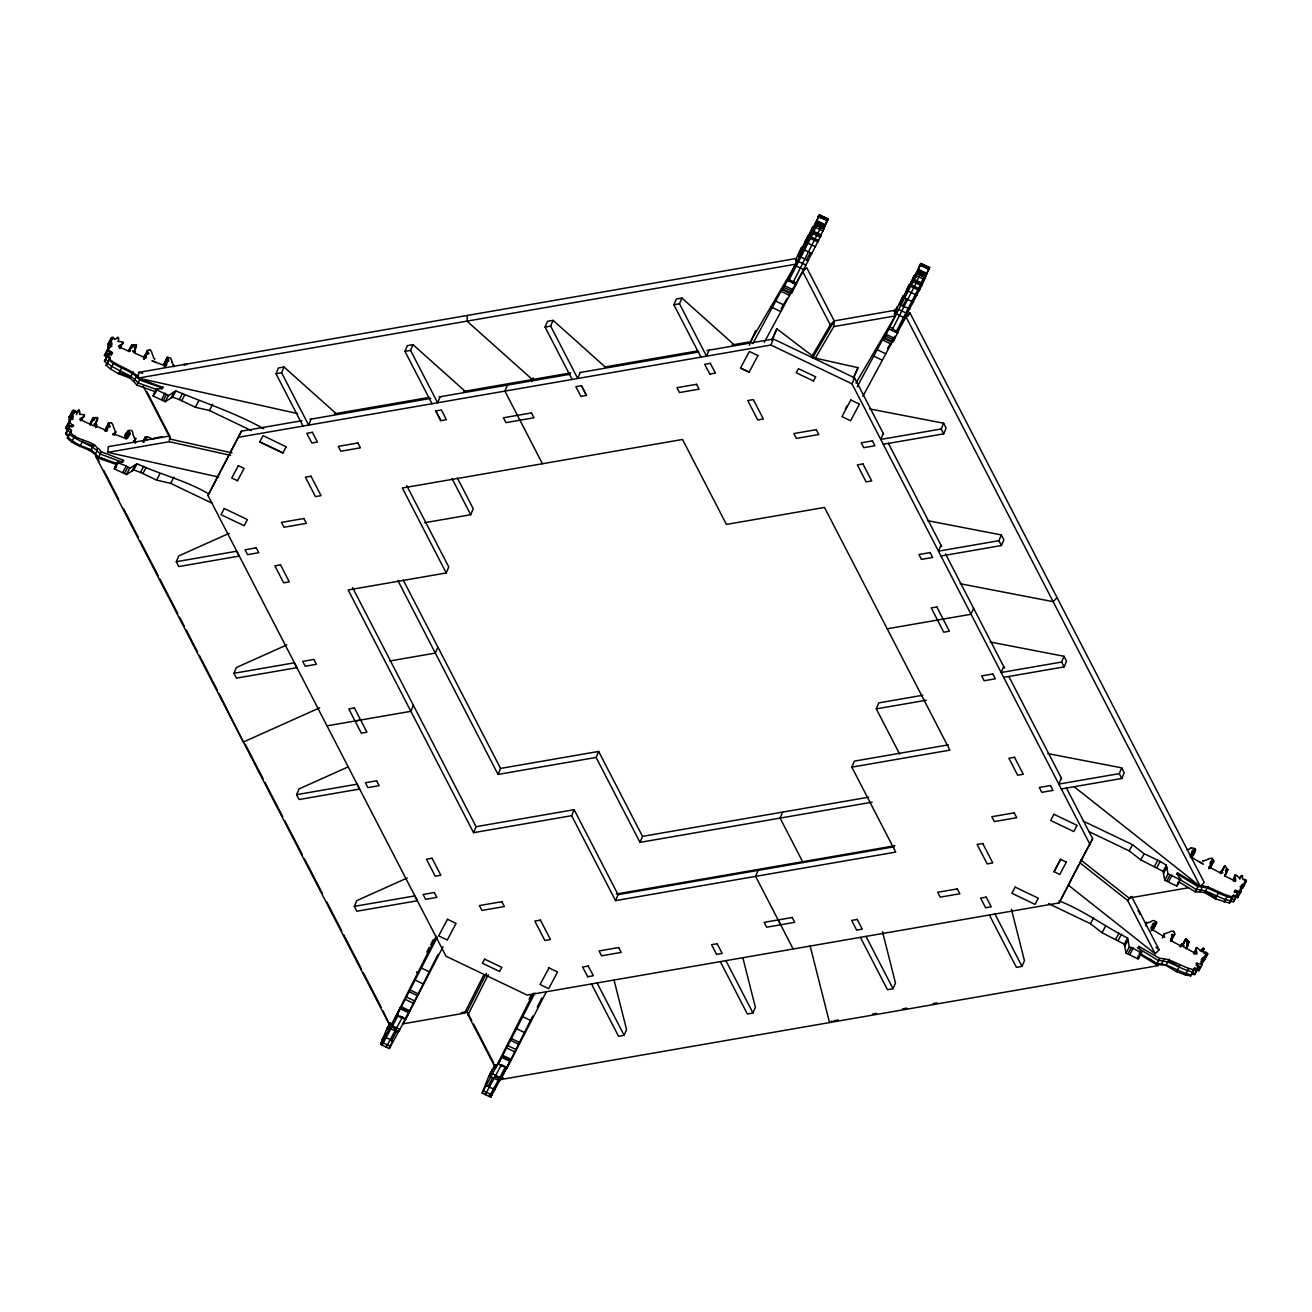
<?xml version="1.0" encoding="UTF-8"?>
<svg xmlns="http://www.w3.org/2000/svg" width="1312" height="1312" viewBox="0 0 1312 1312"><rect width="100%" height="100%" fill="white"/><g stroke="black" fill="none" stroke-linecap="round" stroke-linejoin="round"><path stroke-width="1.5" d="M787.462 280.046L812.308 231.552L820.918 235.684L796.072 284.097M792.973 282.687L793.596 281.867L793.038 283.113M888.929 328.64L913.775 280.145L922.369 284.261L897.884 331.657C898.31 335.462 892.57 326.032 889.274 327.541M1176.946 874.12L1177.471 872.792L1198.446 885.616C1210.353 885.403 1219.898 894.276 1232.755 896.916L1233.296 895.309L1236.757 895.555L1233.477 901.721L1230.016 901.492L1229.524 903.099L1215.289 898.835L1204.76 892.619L1199.775 891.881L1203.071 885.698M1177.471 872.792L1177.471 873.12A9.233 6.281 28 0 0 1177.815 875.088L1177.93 875.399A8.364 5.691 28 0 0 1180.488 878.728M105.747 431.222L108.584 425.924A4.608 3.132 28 0 0 108.978 425.072L110.306 426.416L109.568 427.007A4.166 2.837 28 0 0 107.568 427.4A1.738 1.181 28 0 0 107.387 428.138L107.486 428.745A1.935 1.328 28 0 0 107.305 429.483A2.378 1.624 28 0 1 107.436 430.221A2.378 1.607 28 0 0 107.256 430.976L96.235 426.105A2.05 1.394 28 0 0 95.35 425.629A3.428 2.329 28 0 1 94.152 423.94L94.513 423.809A10.201 6.937 28 0 0 95.924 424.694L96.694 424.842A4.592 3.116 28 0 0 95.973 423.12L96.071 422.136A2.411 1.64 28 0 0 96.858 421.529A3.51 2.394 28 0 0 96.858 420.332L97.596 419.004L95.087 423.563M1203.498 949.954L1204.088 953.644L1205.662 951.79L1207.614 953.742A1.738 1.181 28 0 1 1207.516 954.382L1206.253 953.693L1206.318 954.972A2.526 1.722 28 0 1 1205.712 956.284A11.086 7.544 28 0 1 1203.891 957.219L1201.3 959.58L1202.71 960.663L1202.087 964.599L1196.118 963.238L1198.709 966.928L1198.004 968.354L1194.543 968.125L1194.035 969.732C1181.079 967.174 1171.288 958.121 1159.677 958.432L1138.718 946.28A8.987 6.117 28 0 0 1139.046 947.904L1139.177 948.215A8.364 5.691 28 0 0 1141.735 951.544L1138.045 958.908L1126.008 953.086L1124.318 944.181L1127.598 937.998C1104.245 926.305 1083.761 910.348 1059.079 900.934M1199.808 892.029L1195.166 891.783L1179.439 882.172M1186.032 948.773L1187.294 946.903A6.15 4.182 28 0 0 1187.934 945.362A2.444 1.656 28 0 0 1187.229 944.23A2.362 1.607 28 0 1 1187.048 942.311L1189.098 942.459L1186.196 938.736A2.099 1.427 28 0 0 1185.244 939.622L1181.964 945.804A2.05 1.394 28 0 0 1181.095 945.444L1196.774 954.168A7.249 4.936 28 0 0 1196.921 952.348A3.854 2.624 28 0 0 1196.462 951.233L1196.085 950.265A2.066 1.41 28 0 0 1195.773 948.986L1195.822 948.363A2.198 1.492 28 0 1 1196.724 947.592L1197.397 948.264A3.903 2.657 28 0 1 1198.332 948.674L1200.529 950.987A1.935 1.312 28 0 1 1200.923 950.364L1201.103 950.15A2.575 1.755 28 0 1 1201.661 949.38A5.166 3.51 28 0 1 1202.612 948.871L1203.99 948.707L1202.35 951.79M171.544 359.865L171.872 361.686M1164.416 937.358L1164.105 933.357A5.215 3.542 28 0 0 1164.63 933.898L1170.173 931.782A1.886 1.279 28 0 1 1170.878 931.29A5.494 3.739 28 0 0 1172.026 931.192L1173.322 930.995A2.755 1.87 28 0 1 1173.732 931.914M1203.399 864.247L1191.066 856.982L1192.674 852.242A3.493 2.378 28 0 1 1192.1 850.734L1193.379 850.012L1190.902 854.653M126.296 438.274C120.425 435.682 133.611 424.071 132.922 434.928A5.855 3.985 28 0 1 133.529 435.732L134.136 437.109A5.724 3.903 28 0 1 134.25 438.175L134.792 438.126A1.902 1.296 28 0 1 135.546 438.29L134.267 440.816A5.15 3.51 28 0 1 133.447 440.799L135.825 442.111L135.169 443.341M128.264 431.172L130.183 433.518L128.543 436.617M165.689 366.852L163.656 364.802L167.165 357.389M167.018 357.864L167.067 359.34L168.362 359.242M1195.15 848.749C1196.921 850.57 1190.542 860.902 1190.558 855.473A2.772 1.886 28 0 1 1191.509 854.555M297.644 413.592L138.203 378.086L138.646 372.378L796.236 258.48L798.778 253.216M467.433 315.438L466.99 321.128L532.36 379.545M732.194 344.925L750.366 341.776L795.777 264.188L796.253 258.448L795.744 259.743M107.846 452.361L108.289 446.654L169.756 436.01L169.314 441.701L107.846 452.361L218.776 477.076M815.178 358.389L833.776 326.59L834.219 320.899L806.716 267.632L802.78 271.666L789.348 294.642M855.965 383.104L895.26 315.946L897.228 306.811L894.899 310.96L895.456 309.435M1242.3 877.4C1244.153 881.631 1241.906 878.728 1245.793 879.598L1242.546 887.798L1241.824 887.01M1220.308 873.644L1222.817 870.282A2.411 1.64 28 0 1 1222.669 869.085A3.51 2.394 28 0 1 1223.489 868.298L1224.03 866.806A2.099 1.427 28 0 1 1224.965 865.92L1227.868 869.577L1224.555 875.924M1203.973 948.822L1203.99 948.707A2.64 1.788 28 0 1 1203.53 949.347L1203.416 949.593M208.542 493.755C185.828 480.487 160.687 474.6 137.022 463.792L133.742 469.975L126.395 474.55L114.324 468.827L118.162 461.562M116.096 467.876A8.364 5.691 28 0 1 114.866 467.728L115.407 466.744A8.577 5.838 28 0 0 116.243 466.908M116.424 464.874L116.555 463.71A8.544 5.806 28 0 0 117.391 463.841M114.324 468.827L117.736 461.48M263.745 428.762C235.537 412.919 205.328 403.243 175.808 390.943L172.528 397.126L165.181 401.702L153.094 395.978L156.932 388.713A8.364 5.691 28 0 0 160.982 388.549L161.278 388.401A9.233 6.281 28 0 0 162.868 387.368L140.187 378.955C132.643 369.492 119.54 367.573 109.47 359.127L110.224 357.618L107.748 355.027L108.289 353.502L112.586 353.125L107.666 349.271L110.011 346.138L111.651 346.532L111.635 342.908A11.086 7.544 28 0 1 111.077 340.841A2.526 1.722 28 0 1 111.586 339.48L112.537 338.693L108.306 345.663A2.526 1.722 28 0 0 107.797 347.024A11.086 7.544 28 0 0 108.355 349.09L108.338 350.73M154.275 393.748L154.406 392.583A8.544 5.822 28 0 0 155.669 392.764M155.849 390.796L156.407 389.697L168.461 395.519L175.808 390.943M156.505 388.631L153.094 395.978M1146.458 926.272L1146.081 925.55A5.15 3.51 28 0 1 1145.524 924.927L1146.442 922.221A1.902 1.296 28 0 1 1147.065 922.713L1147.377 923.189A5.724 3.903 28 0 1 1148.213 922.566L1149.574 922.139A5.855 3.985 28 0 1 1150.526 922.074C1154.642 917.383 1159.496 925.403 1153.33 923.55A3.493 2.378 28 0 0 1153.904 925.058L1151.1 930.848M96.104 426.679L90.643 424.399L91.102 422.136A6.15 4.182 28 0 1 91.758 420.611A2.444 1.656 28 0 1 93.021 420.414A2.362 1.607 28 0 0 94.48 419.282L93.086 417.675L97.547 417.577A2.099 1.427 28 0 1 97.564 418.922M118.605 338.053L117.522 337.168A2.64 1.788 28 0 0 117.375 337.955L117.276 338.234M1186.261 939.195L1185.605 940.442M1209.402 868.183L1211.042 865.084A1.738 1.181 28 0 0 1211.419 864.46A4.166 2.837 28 0 0 1210.386 862.607L1210.615 861.476L1212.026 861.951A4.608 3.132 28 0 0 1211.78 862.673L1210.14 865.756M828.134 218.989L819.475 214.84C813.637 219.694 831.89 216.611 827.216 220.662M918.351 274.11L925.239 277.39L929.601 267.533L920.942 263.433L916.022 273.273M1195.642 969.814L1198.807 970.782L1199.742 967.174L1199.332 969.781L1196.167 968.83M1238.2 894.013L1237.56 897.966L1240.857 891.783L1241.48 887.847L1240.119 886.797L1242.661 884.403A11.086 7.544 28 0 0 1244.481 883.468A2.526 1.722 28 0 0 1245.088 882.156L1245.104 880.828L1246.285 881.566A1.738 1.181 28 0 0 1246.384 880.926L1246.203 880.647M799.582 251.855L801.648 247.328M901.049 300.448L903.132 295.905M162.344 437.536A2.722 1.853 28 0 0 161.507 436.798L154.012 438.208A5.527 3.772 28 0 1 153.324 439.372L150.978 438.388A6.822 4.641 28 0 0 149.289 437.536L147.338 436.765L147.288 437.7A3.887 2.64 28 0 0 146.419 437.388L145.206 437.224L145.878 438.848A2.542 1.722 28 0 0 146.862 439.93M1207.893 859.426L1203.399 861.082A5.215 3.542 28 0 1 1202.874 860.541L1202.432 861M919.614 266.041L919.253 267.074L920.942 263.433M928.191 270.846L928.617 269.403M166.476 363.686L166.509 363.555A3.821 2.591 28 0 0 166.837 362.62L167.378 361.374A3.493 2.378 28 0 0 168.822 360.816L168.477 359.34L164.344 367.048M389.5 1028.231C391.156 1022.54 398.52 1035.102 399.914 1029.461L409.262 1011.388L405.424 1019.637L396.814 1015.521L400.652 1007.272L390.566 1026.361M390.812 1028.92L398.29 1015.16M398.143 1032.298L390.861 1028.772L382.054 1045.106L382.76 1043.466L381.382 1042.81L380.693 1044.434L389.287 1048.567L399.176 1030.478M509.318 1059.358L510.696 1060.03L490.737 1097.176L482.127 1093.076L502.102 1055.898L498.265 1064.147L506.875 1068.263L546.415 991.675M499.544 1080.973L490.983 1076.808M792.989 282.588L820.722 227.55M416.806 971.848L416.56 972.536M913.168 278.308L913.988 275.979M913.218 278.357L905.87 292.674L908.412 286.262M811.915 228.567L812.932 226.73L811.866 228.665M914.448 275.389L913.283 277.357M818.327 216.857L818.819 215.709L818.229 216.874M892.062 329.935L916.875 281.637L916.17 282.72M144.058 356.585L148.371 349.992A2.296 1.558 28 0 1 149.404 350.14A2.755 1.87 28 0 1 150.306 349.828M823.28 228.534L824.215 226.32M799.631 251.707L798.647 254.184M826.872 221.138L826.396 222.597L826.904 221.039M928.42 269.796L928.88 268.419L928.289 269.583M818.655 216.841L811.603 232.65L812.308 231.552M96.301 426.466L95.678 427.564M826.724 221.285L825.92 223.04M903.05 296.086L899.245 304.876L904.378 294.905M787.807 278.948L796.696 283.359L791.562 293.216L782.952 289.099L784.068 285.59L752.842 343.596M791.562 293.216L792.678 289.706L764.322 342.284M898.146 331.936L893.013 341.809L884.419 337.676L885.534 334.183L857.179 386.778M893.013 341.809L893.866 339.136M801.583 247.492L799.926 250.658M93.742 418.889L93.054 420.184M909.675 285.672L913.218 277.537M819.065 215.988L819.475 214.84M929.552 267.746L920.942 263.614M806.011 265.139L797.434 260.957M827.659 220.104L823.756 228.829L824.215 228.058L815.572 223.844M907.478 313.732L898.9 309.55M913.693 277.045L915.399 277.865M915.678 277.258C912.152 277.849 914.579 273.355 916.12 276.34M1164.318 958.662L1161.022 964.697L1165.991 965.435L1176.52 971.651L1185.294 974.898L1190.706 975.898L1194.543 968.125M78.195 411.263C72.094 414.149 79.376 409.82 72.8 410.492A1.738 1.181 28 0 0 72.422 411L73.751 411.542L72.816 412.345A2.526 1.722 28 0 0 72.291 413.706A11.086 7.544 28 0 0 72.849 415.773L72.914 419.414L71.225 419.004L68.88 422.12L73.8 425.974L69.503 426.351L68.962 427.876L71.438 430.484L70.635 431.943C74.144 441.75 105.682 441.012 94.989 454.362C86.936 447.097 75.046 446.605 67.404 438.159L68.158 436.666L65.682 434.059L66.748 431.55M68.322 428.581L67.781 430.106L70.258 432.714L69.454 434.174C79.737 442.554 92.611 444.538 100.22 454.034L122.902 462.447M137.055 375.33L133.775 381.513L129.937 378.053L118.588 373.789L110.47 368.951L106.141 365.277L106.928 363.801L104.468 361.21L108.289 353.502M106.19 357.454L105.649 358.98L108.125 361.571L107.322 363.047C117.555 371.444 130.511 373.395 138.088 382.924L157.178 389.73M788.988 280.145L813.686 232.224L812.981 233.306M388.729 1025.525L389.68 1023.065M490.458 1073.462C492.754 1067.722 487.375 1080.12 489.032 1076.135M819.459 215.102L828.085 219.153M913.546 277.275L915.268 278.128M920.007 265.729L913.07 281.244L913.775 280.145M1191.066 847.814L1189.295 849.258A5.855 3.985 28 0 0 1188.344 849.307L1186.983 849.75M1203.53 960.499L1204.236 960.564A1.738 1.181 28 0 0 1204.334 959.925L1203.727 958.662M1246.269 880.467L1243.104 887.109A1.738 1.181 28 0 1 1243.005 887.748L1242.546 887.798M824.215 228.058L820.213 236.767L820.918 235.684M911.233 282.441L910.38 284.048L911.397 281.834L913.119 282.654M896.424 331.198L921.008 283.605M924.96 276.455L924.304 278.538M107.715 426.138L109.585 422.858A2.296 1.558 28 0 1 110.602 422.989A2.755 1.87 28 0 1 111.52 422.694L112.242 423.858A5.494 3.739 28 0 0 112.947 424.826A1.886 1.279 28 0 1 113.078 425.744L115.276 431.566A5.215 3.542 28 0 0 115.997 431.615L112.488 434.797M808.077 235.652L807.257 237.57M903.689 296.758L904.575 297.152M78.49 411.082L78.589 410.82A2.64 1.788 28 0 1 78.671 410.115L79.622 411.181A5.166 3.51 28 0 1 79.819 412.345A2.575 1.755 28 0 1 79.655 413.296L79.622 413.592A1.935 1.312 28 0 1 79.442 414.313L82.525 414.526A3.903 2.657 28 0 1 83.427 414.986L84.345 415.084A2.198 1.492 28 0 1 84.411 416.314L84.099 416.74A2.066 1.41 28 0 0 82.902 417.364L81.967 417.708A3.854 2.624 28 0 0 80.885 418.085A7.249 4.936 28 0 0 79.72 419.414L90.643 424.399M919.81 265.746L919.597 266.73M818.196 217.382L810.078 233.634L811.931 228.977M824.608 225.582L825.707 223.548M929.257 268.435L920.27 264.302L920.007 265.27M799.385 251.806L798.795 253.101M804.846 242.228L805.502 240.785M501.364 1065.623L501.676 1064.819L505.809 1066.787L505.497 1067.607M506.875 1068.263L510.696 1060.03M816.589 225.566L813.227 232.667L811.849 232.011M919.778 274.979L916.416 282.08L920.532 284.048L923.91 276.963M922.369 284.261L921.68 285.36L925.682 276.635L917.039 272.437M811.751 228.944L804.404 244.081L805.125 242.49M799.402 251.773L799.812 250.887M482.127 1093.076L488.064 1077.923L495.214 1064.622M900.885 300.317L894.194 314.076M894.062 311.534L895.276 309.747M911.446 281.752L913.185 282.506M382.76 1043.466L382.12 1044.401L380.742 1043.745L383.514 1037.825L381.956 1040.482L383.334 1041.138M382.12 1044.401L382.71 1042.991L381.333 1042.335M808.914 235.422L809.848 233.634L808.963 235.553M489.425 1095.848L490.803 1096.504L491.377 1095.077M806.962 237.669L806.7 238.784L808.012 235.816M908.642 286.328C907.199 288.771 910.872 281.211 908.724 286.164M176.284 561.7L236.718 551.22L239.227 556.075L178.793 566.554L176.284 561.7L178.711 555.944L229.19 533.312M1066.377 787.872L1092.634 838.663L1059.145 902.918L527.162 995.086L446.047 956.251L207.952 495.444L241.441 431.189L301.891 420.709M207.952 495.444L241.441 431.189M303.039 426.088L275.996 373.723L278.406 367.967L284.015 366.999L336.167 413.624M311.174 419.102L308.648 425.104L281.604 372.756L284.015 366.999M233.93 673.286L294.364 662.822L296.873 667.677L236.439 678.14L233.93 673.286L236.34 667.529L286.836 644.897M432.009 403.719L404.965 351.37L407.376 345.614L412.985 344.646L465.12 391.271M440.143 396.749L437.618 402.751L410.558 350.402L412.985 344.646M296.627 794.662L357.061 784.182L359.57 789.037L299.136 799.516L296.627 794.662L299.038 788.906L347.664 767.11M507.432 385.105L504.907 391.107L542.43 463.743M572.114 379.447L545.07 327.082L547.481 321.325L553.09 320.358L605.226 366.983M473.566 832.677L476.092 826.675L574.148 809.684L571.638 815.687L473.566 832.677L348.172 589.957L446.228 572.967L448.753 566.964L406.72 485.62M424.678 522.717L470.713 514.73L473.238 508.728L457.363 477.994M580.232 372.46L577.723 378.463L550.663 326.114L553.09 320.358M531.655 381.546L533.246 377.79M413.395 705.315L410.869 711.317L327 725.848M403.243 580.068L437.864 647.078L435.338 653.081L498.035 774.424L596.107 757.434L598.633 751.432L500.561 768.422L498.035 774.424M354.338 906.379L414.772 895.916L417.282 900.77L356.848 911.233L354.338 906.379L356.749 900.622L407.245 877.99M700.936 357.11L673.876 304.761L676.303 299.005L681.912 298.021L734.048 344.646M709.054 350.14L706.528 356.142L679.485 303.794L681.912 298.021M749.431 345.187L755.482 330.772M238.915 437.191L770.898 345.023L773.424 339.021L854.538 377.84L883.599 434.092M948.412 744.839L854.358 761.124L851.832 767.143L895.719 852.095L615.525 900.639L618.05 894.636L574.148 809.684M872.168 802.157L639.994 842.37L642.519 836.367L598.633 751.432M1090.108 844.666L852.013 383.842L854.538 377.84M591.482 983.951L618.542 1036.3L624.151 1035.332L626.562 1029.576L614.082 980.261M883.288 433.436L880.762 439.438L941.196 428.975L943.623 423.202L869.807 408.967M782.624 812.095L780.099 818.098L803.01 862.443M758.156 870.364L755.63 876.367L793.153 949.002M883.271 444.292L943.705 433.829L946.132 428.056L943.623 423.202M940.999 545.152L938.474 551.155L998.924 540.675L1001.335 534.919L927.535 520.667M899.655 754.072L876.301 708.874L878.827 702.871L922.844 695.245M720.304 961.63L747.348 1013.979L752.957 1013.012L755.384 1007.255L742.887 957.94M973.586 608.26L971.06 614.262L887.191 628.792M940.983 556.009L1001.433 545.53L1003.844 539.773L1001.335 534.919M1003.696 666.496L1001.187 672.498L1061.621 662.035L1064.048 656.279L990.232 642.027M860.393 937.358L887.453 989.707L893.046 988.74L895.473 982.983L882.484 931.7M1003.696 677.353L1064.13 666.89L1066.541 661.133L1064.048 656.279M1061.359 778.082L1058.833 784.084L1119.267 773.621L1121.694 767.848L1047.878 753.613M989.363 915.005L1016.406 967.37L1022.015 966.386L1024.442 960.63L1011.454 909.347M1059.145 902.918L1078.562 865.149M1061.342 788.938L1121.776 778.475L1124.204 772.702L1121.694 767.848M386.384 1029.92L388.696 1025.18M771.587 340.366L776.884 328.853L815.31 358.143L858.015 367.672L853.341 378.774M772.227 339.956L776.884 328.853M853.489 377.348L858.015 367.672M802.288 247.771L797.827 256.217L798.565 254.364M490.737 1097.176L491.426 1095.553L490.048 1094.897M389.287 1048.567L391.96 1042.105M819.295 215.496L827.79 219.842M485.916 1092.912L485.227 1094.569L495.116 1076.48L499.019 1079.071L505.579 1066.59M920.68 285.114L920.155 286.36L924.206 278.784M490.212 1074.069L491.377 1071.707M381.956 1040.482L386.253 1030.281M391.763 1041.859L392.37 1040.465M819.229 236.521L819.705 235.406M1164.63 937.063L1151.592 929.076M782.952 289.099L788.086 279.226L787.61 279.981M788.922 281.145L789.184 280.358M884.419 337.676L889.552 327.82L889.06 328.574M892.094 330.558L892.226 329.968M896.227 332.526L896.67 331.46M907.822 287.492L904.493 294.724M489.638 1075.84L492.426 1069.624L491.721 1071.314M795.466 258.628L795.384 259.087M493.017 1091.781L493.558 1090.567M926.944 272.634L928.174 269.878M807.142 237.833L805.535 240.703M928.371 269.436L929.601 267.533M388.746 1025.033L389.484 1023.344M802.222 247.919L802.928 246.312M495.116 1076.48L501.463 1064.622M396.814 1015.521L437.322 937.129M405.424 1019.637L443.046 946.674M498.265 1064.147L534.935 992.987M1242.185 876.777L1242.3 876.531A2.64 1.788 28 0 0 1242.743 876.006L1241.513 875.498M919.81 265.188L920.27 264.302M913.857 276.635L915.514 277.586M67.404 438.159L71.438 430.484M806.503 259.874L810.34 252.855M908.363 286.934L907.904 287.738M902.787 306.008L906.625 298.972M1232.755 896.916L1229.524 903.099M116.981 338.398C112.734 339.939 115.932 339.71 112.914 337.217L111.586 337.643A1.738 1.181 28 0 0 111.208 338.135L107.928 344.318L108.912 344.81M806.503 238.997L803.026 246.131M1165.991 965.435L1168.615 960.499L1179.144 966.714M133.217 371.87L129.937 378.053M130.183 433.518L130.036 433.682A3.493 2.378 28 0 1 128.592 434.239L128.051 435.486A3.821 2.591 28 0 1 127.723 436.42L127.74 436.699A2.772 1.886 28 0 1 127.74 438.06L126.346 438.651L113.062 433.665M389.385 1024.623L390.09 1022.737L387.794 1028.116L389.533 1024.803M1185.261 939.622L1184.72 941.114A3.51 2.394 28 0 0 1183.9 941.901A2.411 1.64 28 0 0 1183.998 942.951L1183.49 943.574A4.592 3.116 28 0 0 1181.669 944.246L1180.16 946.87M1191.247 974.308L1194.707 974.537L1195.954 972.11M1197.528 969.142L1196.806 970.585L1193.362 970.355L1192.854 971.962C1179.996 969.502 1170.419 960.351 1158.496 960.646L1137.52 947.838M1233.477 901.721L1237.478 894.112L1234.887 890.422L1240.857 891.783M1235.379 898.064L1234.658 899.507L1231.197 899.261L1230.705 900.868C1217.815 898.408 1208.27 889.306 1196.347 889.569L1178.865 878.876M1237.478 894.112L1236.232 896.539L1232.772 896.293L1232.28 897.9C1219.389 895.506 1209.844 886.404 1197.922 886.6L1176.946 873.776M94.448 444.735C86.625 451.787 97.154 451.066 96.202 457.248L390.533 1026.82L436.207 936.21M438.011 954.48L403.063 1023.819L464.546 1013.159L467.138 1011.618L486.44 973.34M464.546 1013.159L483.849 974.865M533.246 993.282L495.542 1068.083L468.023 1014.832L488.244 974.718M493.804 1089.091L494.526 1087.681M1150.345 959.285L1158.332 965.599L500.725 1079.546L532.705 1016.111M537.28 1007.058L541.84 997.989M895.21 311.042L895.653 310.157L834.219 320.899L830.299 324.933L811.702 356.716M430.73 944.46L433.124 939.786M426.843 952.02L429.172 947.51M529.064 999.154L531.393 994.644M107.371 428.171L109.126 425.121M402.423 1017.144L386.187 1047.074M1208.844 867.97L1212.058 861.754M1181.653 944.296L1182.292 944.755A10.201 6.937 28 0 0 1183.85 945.296L1183.998 945.657A3.428 2.329 28 0 1 1182.03 945.837M70.422 417.823L72.898 413.001M380.693 1044.434L389.467 1028.165L390.91 1028.838M391.763 1040.285L396.339 1031.462M488.048 1086.451L492.623 1077.628M926.502 273.454L925.616 275.012M493.46 1068.755L495.624 1064.639M1172.469 938.359L1174.092 935.276M69.897 417.708L69.142 417.167L72.422 411M69.192 417.38L73.21 410.279M107.978 344.531L111.586 337.643M69.405 417.577L73.128 410.459M108.191 344.728L111.996 337.43M70.012 417.692L72.685 412.985M109.011 344.761L112.192 338.627M72.865 413.329L69.52 418.512A2.526 1.722 28 0 0 69.011 419.889A11.086 7.544 28 0 0 69.569 421.956L69.552 423.579M68.372 430.172L65.6 428.302L68.88 422.12M107.158 357.323L104.386 355.437L107.666 349.271M67.158 426.236L70.438 420.053M105.944 353.371L109.224 347.188M65.6 428.302L72.849 415.773M73.833 413.838L75.473 410.738M107.551 350.78L111.635 342.908M109.978 347.631L111.618 344.548M66.223 432.534L69.503 426.351M65.682 434.059L68.962 427.876M104.468 361.21L107.748 355.027M76.276 414.658L78.736 410.033M77.359 413.067L78.999 409.984M73.046 424.94L71.865 427.154L67.699 424.35L69.257 422.284M163.098 387.155L162.573 388.139L139.662 379.955C132.102 370.492 118.966 368.541 108.896 360.078L109.7 358.619L107.223 356.011L107.764 354.486L111.29 354.847L111.832 352.075M111.29 354.847L111.815 353.846M106.141 365.277L110.224 357.618M80.59 420.791L82.23 417.708M119.376 347.942L121.688 344.515A2.066 1.41 28 0 1 122.787 343.924M81.885 419.725L84.345 415.084M119.851 348.418L123.131 342.235A2.198 1.492 28 0 1 123.197 343.449M71.684 441.8L74.981 435.633M110.47 368.951L113.75 362.768M90.151 424.399L93.021 417.757M132.938 351.075L133.299 350.96A10.201 6.937 28 0 0 134.71 351.846L135.448 352.075A4.592 3.116 28 0 0 134.759 350.271L134.857 349.287A2.411 1.64 28 0 0 135.644 348.68A3.51 2.394 28 0 0 135.644 347.483L136.333 346.073A2.099 1.427 28 0 0 136.333 344.728L131.922 344.777L128.461 351.157L129.347 349.681M89.888 424.252L93.185 417.593M89.675 424.022L93.841 417.478M128.674 351.386L131.758 344.99M92.808 419.479L93.464 418.249M128.97 351.567L132.627 344.63M90.298 425.236L93.677 418.479M129.74 351.14L132.053 345.253M94.054 419.2L93.398 420.43M79.802 446.638L83.082 440.455M118.588 373.789L121.868 367.606M96.219 418.971L96.875 417.724M97.268 417.757L96.53 419.086M134.693 347.811L136.333 344.728M134.693 349.156L136.333 346.073M95.678 423.858L96.071 422.136M95.3 424.284L96.219 422.53M95.743 424.071L96.399 422.841M96.678 424.908L96.022 426.138M95.678 427.417L96.235 426.105M94.497 444.85L93.841 446.096L82.426 441.701M130.036 378.315L130.593 376.823L119.244 372.542M104.845 430.976A2.116 1.443 28 0 1 105.026 430.582L108.306 424.399A3.395 2.312 28 0 1 107.846 423.743L108.552 423.268L106.075 427.86M143.779 358.816A1.804 1.23 28 0 1 143.631 358.11A2.116 1.443 28 0 1 143.812 357.733L147.092 351.55A3.395 2.312 28 0 1 146.632 350.894L147.321 350.353M144.09 359.258L147.37 353.076A4.608 3.132 28 0 0 147.715 352.403L148.994 353.207L148.354 354.142A4.166 2.837 28 0 0 146.354 354.552M94.989 454.362L98.121 458.003L101.401 451.82L123.853 460.446A8.987 6.117 28 0 1 122.492 461.266L122.18 461.381A8.364 5.691 28 0 1 118.162 461.545M133.775 381.513L136.907 385.138L140.187 378.955M114.242 435.453L115.882 432.353M124.87 437.667L128.232 430.713M163.77 364.506L167.165 357.471M125.05 437.765L129.134 430.172M163.836 364.916L167.05 358.537M124.952 438.306L128.33 431.96M163.738 365.441L167.116 359.111M128.51 434.288L126.034 438.913L129.691 432.189M134.382 441.472L136.022 438.388M122.984 472.09L126.264 465.924L117.604 462.66M161.77 399.242L165.05 393.059M124.574 473.288L127.854 467.121L126.264 465.924M163.36 400.439L166.64 394.256M142.729 441.865L145.304 437.011M143.09 441.619L145.55 436.978M143.352 441.701L145.812 437.06M143.582 441.832L146.042 437.208M126.395 474.55L129.675 468.384L137.022 463.792M143.697 441.964L146.173 437.322M165.181 401.702L168.461 395.519M144.189 441.619L145.829 438.536M131.987 471.074L135.267 464.891M170.773 398.225L174.053 392.042M133.742 469.975L140.482 472.402L143.762 466.219M172.528 397.126L179.268 399.537L182.548 393.37M142.893 473.55L146.19 467.367M181.679 400.701L184.959 394.518M140.482 472.402L156.571 480.094L159.851 473.911M179.268 399.537L195.357 407.245L198.637 401.062M156.571 480.094L170.593 483.341L173.889 477.174M195.357 407.245L209.379 410.492L212.659 404.309M238.374 465.629L231.732 478.044L237.538 480.733M237.456 480.782L244.098 468.384L238.292 465.678M286.213 446.736L282.9 453.001L259.743 441.914L263.056 435.65L286.196 446.818M757.959 355.536L749.119 372.214L740.509 368.098L749.349 351.419L757.959 355.585M813.456 380.988L815.752 376.888L798.434 368.623L796.236 372.756L813.555 381.021M911.545 282.228L916.006 273.372M845.404 409L847.175 405.67M862.902 396.322L893.406 339.628M1066.328 862.066L1059.784 874.497L1054.028 871.676L1060.588 859.327L1066.361 862.148M1054.061 871.758L1060.621 859.393M1080.432 861.607L1092.634 838.663M1124.318 944.181L1102.064 932.717L1090.452 923.697L1093.732 917.514M1180.488 878.745L1176.798 886.092L1164.761 880.27L1163.088 871.365L1140.817 859.901L1129.222 850.881L1132.502 844.698L1083.253 821.115M1102.064 932.717L1105.344 926.534M1140.817 859.901L1144.113 853.718L1132.502 844.698M1115.725 939.261L1119.005 933.078M1154.494 866.445L1157.774 860.262M1118.136 940.409L1121.432 934.242M1156.905 867.593L1160.185 861.426L1144.113 853.718M1163.088 871.365L1166.368 865.182L1160.185 861.426M1124.728 946.313L1128.008 940.13M1163.482 873.497L1166.778 867.314M1126.008 953.086L1129.288 946.903L1127.598 937.998M1164.761 880.27L1168.057 874.087L1166.368 865.182M1128.09 953.693L1131.387 947.526L1141.325 952.725L1142.063 951.84M1166.86 880.877L1170.14 874.71L1180.095 879.909L1180.833 879.024M1129.993 954.168L1133.273 947.986M1168.762 881.352L1172.042 875.17M1150.87 927.961L1153.33 923.32M1151.313 929.011L1154.593 922.828M1151.46 929.798L1153.904 925.058M1190.23 856.982L1192.674 852.242M1153.92 926.567L1156.397 921.926M1152.33 930.126L1156.495 922.041M1191.099 857.31L1195.609 849.766M1156.249 923.287L1152.822 929.765L1153.215 928.224M1191.198 857.212L1195.019 850.471M1153.199 929.503L1156.84 922.713M1138.045 958.908L1141.325 952.725M1176.798 886.092L1180.095 879.909M1162.202 938.064L1163.842 934.964M1138.914 953.922L1156.397 964.599L1159.677 958.432M1195.166 891.783L1198.446 885.616M1210.041 863.739L1212.501 859.098A2.755 1.87 28 0 0 1212.091 858.179L1210.796 858.376A5.494 3.739 28 0 1 1209.648 858.458A1.886 1.279 28 0 0 1208.942 858.966L1207.942 859.229M1180.8 945.936L1171.091 940.704L1173.01 935.489A4.608 3.132 28 0 1 1173.354 934.62L1171.796 934.308L1171.616 935.423A4.166 2.837 28 0 1 1172.666 937.276A1.738 1.181 28 0 1 1172.272 937.9L1170.632 940.999M1173.732 931.93A2.296 1.558 28 0 1 1174.502 932.652L1175.044 934.636A3.395 2.312 28 0 1 1174.273 934.702L1170.993 940.884A3.395 2.312 28 0 0 1171.747 940.802L1171.78 940.032M1209.008 868.806A1.804 1.23 28 0 0 1209.598 868.462A2.116 1.443 28 0 0 1209.762 868.068L1213.042 861.886A3.395 2.312 28 0 0 1213.813 861.82L1213.272 859.836A2.296 1.558 28 0 0 1212.501 859.098M1169.271 959.269L1168.615 960.499M1204.629 892.668L1208.04 886.453M1180.439 946.69L1181.669 944.41M1221.57 871.447L1224.03 866.806M1182.26 945.739L1186.196 938.736M1183.194 944.427L1184.047 943.066M1221.685 872.086L1224.965 865.92M1185.638 940.524L1186.425 939.326M1185.884 940.606L1186.54 939.376M1186.458 941.081L1187.032 939.753M1186.589 941.458L1187.245 940.228M1186.671 941.524L1187.327 940.294M1187.163 941.721L1187.819 940.474M1187.393 942.59L1186.819 944.017L1187.885 942.524M1187.77 942.213L1188.426 940.966M1187.147 944.115L1188.229 942.41M1187.786 943.656L1188.836 941.737M1186.31 947.182L1188.77 942.557M1186.606 947.198L1189.082 942.229M1224.572 875.826L1227.835 869.741M1176.52 971.651L1179.8 965.468M1215.289 898.835L1218.569 892.668M1193.428 953.775L1196.724 947.592M1233.034 879.417L1235.494 874.776A2.198 1.492 28 0 0 1234.592 875.547L1234.494 876.088A2.066 1.41 28 0 1 1234.854 877.449L1235.232 878.417A3.854 2.624 28 0 1 1235.691 879.532A7.249 4.936 28 0 1 1235.543 881.352L1224.785 875.957L1226.064 874.087A6.15 4.182 28 0 0 1226.704 872.546A2.444 1.656 28 0 0 1225.998 871.398M1194.658 954.119L1196.298 951.02M1233.428 881.303L1235.068 878.22M1185.294 974.898L1188.59 968.732M1224.063 902.098L1227.343 895.916M1201.431 951.216L1203.071 948.133M1239.742 879.138L1241.365 875.94M1201.628 951.233L1203.268 948.15M1202.202 951.561L1203.858 948.461M1234.887 891.537L1234.362 892.521L1234.887 890.422M1197.348 963.156L1196.167 965.386L1200.906 966.829M1230.016 901.492L1233.296 895.309M1194.035 969.732L1190.706 975.898M1234.362 891.406L1236.117 890.34M1201.12 961.401L1202.76 958.318M1194.707 974.537L1198.709 966.928M1201.12 962.483L1203.891 957.219M1240.201 889.044L1242.661 884.403M1201.07 963.746L1202.71 960.663M1204.695 956.743L1206.335 953.644M1204.842 956.891L1206.515 953.922M1239.02 892.472L1241.48 887.847M1201.316 964.205L1202.497 961.991M1241.267 889.175L1240.332 892.767L1235.592 891.34M1204.137 959.63L1207.499 953.283M1203.776 960.614L1207.614 953.742M1198.807 970.782L1202.087 964.599M1204.055 960.646L1207.516 954.382M1242.825 887.83L1246.384 880.926M1209.762 868.068A3.395 2.312 28 0 0 1210.517 867.986L1213.83 861.033M144.369 358.766A4.608 3.132 28 0 0 144.468 358.406L147.83 352.239M499.232 1078.448L489.343 1096.537M1170.632 940.032L1170.37 939.9A2.378 1.607 28 0 0 1170.78 939.261L1173.354 934.62M91.151 450.902L91.725 449.901L80.327 445.654L72.209 440.816L67.88 437.142L68.683 435.666L66.207 433.075M134.021 345.827L134.562 344.908M781.083 308.779L787.282 298.168M812.522 357.979L834.219 320.899M887.502 348.484L889.552 344.974M891.619 341.448L894.702 336.184M896.752 332.674L906.002 316.864L909.921 312.83L1204.236 882.451L1200.316 886.486L1074.003 786.61M907.871 316.34L909.921 312.83M108.896 360.078L109.47 359.127M380.742 1043.745L381.382 1042.81M490.803 1096.504L491.426 1095.553M1191.657 854.489L1191.722 854.391A3.821 2.591 28 0 1 1192.165 853.522L1192.329 853.407M1152.198 929.503L1151.788 928.289M800.681 251.018L802.55 248.444M108.699 348.188L107.141 350.255L111.29 353.076M107.125 351.14L105.567 353.223L108.338 355.093M104.386 355.437L106.731 352.321M1179.57 880.893L1179.964 879.729M1177.979 883.862L1178.717 882.976A8.544 5.806 28 0 1 1178.061 882.402M1140.144 954.956L1140.882 954.07A8.544 5.806 28 0 1 1139.915 953.201M1138.57 957.908L1138.964 956.743A8.577 5.838 28 0 1 1138.012 955.89M118.162 341.514L118.228 341.448A1.935 1.312 28 0 0 118.408 340.726L118.441 340.431A2.575 1.755 28 0 0 118.605 339.48A5.166 3.51 28 0 0 118.326 338.381L118.408 338.316M174.053 366.688L174.332 365.441A1.902 1.296 28 0 0 173.578 365.261L173.036 365.326A5.724 3.903 28 0 0 172.922 364.244L172.315 362.866A5.855 3.985 28 0 0 171.708 362.079L171.806 361.784M151.848 360.816L165.132 365.802L166.526 365.195A2.772 1.886 28 0 0 166.526 363.834M163.59 364.178L164.64 363.49M1057.078 597.632L1053.159 601.667L960.138 583.709M1155.183 953.808L1127.68 900.54L1131.6 896.506L1159.119 949.773L1155.183 953.808L1068.394 885.19M1191.968 856.67L1191.985 855.408M154.75 359.406L154.783 358.766A5.215 3.542 28 0 1 154.062 358.701L151.848 352.879A1.886 1.279 28 0 0 151.733 351.977A5.494 3.739 28 0 1 151.028 351.009L150.306 349.828M128.592 350.993L130.495 350.681M1153.478 926.272L1153.396 926.338A3.821 2.591 28 0 0 1152.953 927.207L1152.74 927.371A2.772 1.886 28 0 0 1151.788 928.289M98.269 448.196L101.401 451.82M132.43 346.302L133.25 346.417A2.362 1.607 28 0 1 131.807 347.549A2.444 1.656 28 0 0 130.544 347.746A6.15 4.182 28 0 0 129.888 349.271L129.429 351.534L118.506 346.565A7.249 4.936 28 0 1 119.671 345.22A3.854 2.624 28 0 1 120.753 344.859L121.016 344.843M500.725 1079.546L503.332 1078.005M832.136 1021.031L829.528 1022.573L810.144 946.001M1080.826 859.95L1129.009 898.048L1131.6 896.506M167.214 357.225L170.166 357.832L171.495 359.619M125.312 436.224L124.82 437.191M319.669 707.824L243.36 742.034L219.055 693.474M70.176 416.363L69.52 416.675A1.738 1.181 28 0 0 69.142 417.167M105.649 429.057L104.55 429.926A3.395 2.312 28 0 0 105.026 430.582M1205.285 891.422L1215.945 897.605M1211.042 865.084L1210.517 865.51A1.935 1.312 28 0 1 1210.156 866.068A2.378 1.624 28 0 0 1209.549 866.445A2.378 1.607 28 0 1 1209.139 867.084L1219.865 872.628A2.05 1.394 28 0 1 1220.8 873.021A3.428 2.329 28 0 0 1222.768 872.857L1222.62 872.48A10.201 6.937 28 0 1 1221.062 871.939L1220.439 871.43A4.592 3.116 28 0 1 1222.128 870.856L1222.079 870.364M1172.272 937.9L1171.764 938.244A1.935 1.312 28 0 1 1171.386 938.884A2.378 1.624 28 0 0 1170.78 939.261M121.048 341.645L118.228 341.448M122.934 342.284L122.213 342.137A3.903 2.657 28 0 0 121.311 341.661L121.229 341.645M138.203 378.086L795.777 264.188M275.996 373.723L281.604 372.756M404.965 351.37L410.558 350.402M545.07 327.082L550.663 326.114M673.876 304.761L679.485 303.794M833.776 326.59L895.26 315.946M334.527 413.805L429.401 397.372M463.726 391.435L570.704 372.903M605.029 366.95L697.886 350.878M309.944 419.315L430.861 398.372M438.913 396.978L569.9 374.281M579.97 372.526L698.87 351.928M706.922 350.534L773.424 339.021M435.748 410.951L441.39 409.984L446.408 419.692L440.75 420.66L435.748 410.951L440.799 420.66M710.448 363.358L704.659 364.342L709.858 374.035M580.855 396.372L586.497 395.42L581.478 385.712L575.837 386.663L580.904 396.388M709.677 374.051L715.466 373.067L710.268 363.375M389.746 660.986L435.338 653.081L397.913 580.626M355.06 721.026L360.669 720.058M876.301 708.874L926.338 700.214M851.832 767.143L949.888 750.136L824.494 507.432L726.422 524.423L682.535 439.471L402.341 488.015L446.228 572.967M642.519 836.367L868.692 797.188M616.378 893.997L894.833 845.764M618.05 894.636L894.243 846.781M588.35 966.042L582.594 967.042L587.76 976.718M587.612 976.751L593.368 975.751L588.202 966.075M461.184 1012.651L467.138 1011.618L471.73 1020.506M1129.009 898.048L1188.508 887.732M834.153 1020.687L838.188 1019.982M872.48 1014.045L876.514 1013.34M902.738 1008.797L906.772 1008.108M932.996 1003.565L937.03 1002.86M143.648 356.487L143.336 357.061A3.395 2.312 28 0 0 143.812 357.733M1139.423 914.185L1140.751 913.824L1139.849 912.955M109.585 343.465L108.306 343.81A1.738 1.181 28 0 0 107.928 344.318M1194.297 851.144L1193.51 850.045M1195.232 973.553L1191.788 973.307L1191.28 974.914C1178.422 972.405 1168.844 963.32 1156.922 963.615L1139.439 952.938M1139.144 912.48L1139.669 911.807L1137.832 910.774M1191.312 847.831L1195.035 848.569M138.646 372.378L142.631 373.264M232.011 452.886L170.642 439.208L143.123 385.958M169.314 441.701L230.682 455.379M96.202 457.248L104.173 459.02M67.945 425.186L69.585 425.564M1168.057 874.087L1170.14 874.71M1129.288 946.903L1131.387 947.526M1156.397 964.599L1161.022 964.697M136.907 385.138L155.997 391.96M117.736 463.825L98.646 457.002L95.3 454.165L99.072 461.299M98.121 458.003L117.211 464.809M187.026 364.113L186.009 364.769A3.887 2.64 28 0 0 185.205 364.523L184.09 364.162L184.352 365.392M809.406 237.898L818.032 241.966M1199.168 861.918L1202.497 863.427M920.762 264.089L929.372 268.206M920.532 264.581L929.126 268.698M818.885 216.25L827.429 220.465M920.352 264.844L928.978 268.911M818.721 216.611L827.331 220.728M920.188 265.204L928.798 269.321M816.933 220.744L825.527 224.877M918.384 269.337L926.994 273.47M816.638 221.416L825.248 225.533M918.105 270.01L926.715 274.126M816.13 222.532L824.74 226.648M917.596 271.108L926.206 275.241M815.211 224.91L823.821 229.026M916.678 273.503L925.288 277.619M814.457 226.845L823.05 230.961M915.907 275.438L924.517 279.554M914.218 275.618L915.94 276.455M915.907 276.783L914.005 275.963L915.825 276.963M913.775 276.832L915.432 277.767M812.472 230.732L821.066 234.848M913.923 279.325L922.533 283.441M817.36 234.635L820.459 236.127M811.652 233.11L820.262 237.226M913.119 281.703L921.713 285.819M911.545 281.457L913.332 282.162M810.029 236.422L818.622 240.539M911.479 284.999L920.089 289.132M910.905 286.442L919.482 290.608M807.011 242.704L815.605 246.82M908.462 291.28L917.072 295.413M803.452 249.559L812.062 253.675M904.919 298.136L913.513 302.268M799.68 256.447L808.225 260.711M901.147 305.024L909.741 309.156M795.203 265.516L803.813 269.632M896.67 314.093L905.28 318.226M787.544 280.489L796.138 284.606M888.995 329.066L897.605 333.199M784.658 285.754L793.268 289.87M886.125 334.33L894.718 338.463M783.838 287.361L792.448 291.477M885.305 335.954L893.898 340.07M781.886 289.558L790.496 293.675M883.353 338.152L891.947 342.268M780.968 291.297L789.562 295.413M882.418 339.874L891.028 344.006M775.753 301.104L784.346 305.22M877.203 349.697L885.813 353.814M772.063 307.418L780.673 311.534M873.53 356.011L882.14 360.144M770.898 345.023L852.013 383.842M740.526 368.049L749.119 372.165M209.379 410.492L251.346 430.582M1089.091 831.66L1129.222 850.881M259.76 441.816L282.916 452.902M170.593 483.341L212.56 503.431M1048.501 903.607L1090.452 923.697M420.988 967.879L429.582 971.995M522.438 1016.505L531.032 1020.621M414.887 979.966L423.481 984.082M516.321 1028.592L524.931 1032.708M409.672 989.773L418.266 993.906M511.106 1038.415L519.716 1042.532M408.737 991.511L417.347 995.628M510.188 1040.137L518.798 1044.254M405.998 996.825L414.608 1000.941M507.449 1045.451L516.042 1049.567M404.916 999.203L413.51 1003.336M506.35 1047.845L514.96 1051.962M401.439 1006.812L410.049 1010.929M502.89 1055.438L511.483 1059.555M400.832 1007.895L409.426 1012.011M502.266 1056.521L510.876 1060.637M400.324 1008.78L408.918 1012.897M501.758 1057.406L510.368 1061.523M397.142 1014.701L398.52 1015.357M399.898 1016.013L405.736 1018.817M391.304 1025.344L399.914 1029.461M492.754 1073.97L501.348 1078.103M384.875 1037.005L393.485 1041.121M486.326 1085.631L494.919 1089.747M382.973 1039.022L384.35 1039.678M381.989 1042.269L390.582 1046.386M483.423 1090.895L492.033 1095.028M816.9 225.5L822.05 227.993M109.355 423.038L108.552 423.268M152.963 360.948L156.292 362.637M1227.54 869.741L1225.834 869.512A2.362 1.607 28 0 0 1226.015 871.398M66.125 427.318L68.896 429.188M127.854 467.121L129.675 468.384M1079.497 862.46L1127.68 900.54M1155.905 947.231L1159.119 949.773M1237.232 875.99L1237.101 875.858A3.903 2.657 28 0 0 1236.166 875.448L1235.592 874.973M1138.783 958.022L1138.439 957.727A8.364 5.691 28 0 1 1137.816 957.153M1203.448 960.417L1203.038 961.138A2.526 1.722 28 0 1 1202.432 962.467A11.086 7.544 28 0 1 1201.103 963.205M1237.298 876.055L1239.299 878.171A1.935 1.312 28 0 1 1239.692 877.548L1239.873 877.334A2.575 1.755 28 0 1 1240.43 876.564A5.166 3.51 28 0 1 1241.382 876.055M906.002 316.864L1200.316 886.486M941.196 428.975L943.705 433.829M998.924 540.675L1001.433 545.53M1061.621 662.035L1064.13 666.89M1119.267 773.621L1121.776 778.475M888.29 443.161L941.721 546.579M945.46 553.828L1004.516 668.12M1009.207 677.189L1061.703 778.787M994.972 914.038L1022.015 966.386M866.002 936.374L893.046 988.74M581.446 385.695L586.464 395.404M725.913 960.663L752.957 1013.012M596.107 757.434L639.994 842.37M571.638 815.687L615.525 900.639M437.864 647.078L500.561 768.422M597.091 982.967L624.151 1035.332M352.567 587.579L476.092 826.675M146.829 391.632L169.756 436.01M473.566 1024.049L493.738 1063.097M103.746 470.368L118.752 499.396M123.443 508.466L138.432 537.477M140.318 541.118L158.112 575.574M159.998 579.199L177.809 613.672M179.678 617.296L184.369 626.365M186.238 629.99L197.489 651.752M199.358 655.393L217.169 689.85M245.295 744.265L263.105 778.738M264.975 782.362L282.785 816.835M284.671 820.459L302.482 854.916M304.351 858.556L322.162 893.013M326.852 902.082L341.842 931.11M343.711 934.734L361.522 969.191M363.408 972.832L381.218 1007.288M383.088 1010.912L390.533 1026.82M802.78 271.666L830.299 324.933M778.196 919.925L780.706 924.78M452.033 478.585L470.713 514.73M494.657 1064.885L495.542 1068.083M467.138 1011.618L468.023 1014.832M1241.808 888.322A2.526 1.722 28 0 1 1241.201 889.651A11.086 7.544 28 0 1 1240.348 890.176M1179.914 879.762A8.577 5.838 28 0 1 1178.734 878.564M1213.042 861.886A2.116 1.443 28 0 1 1212.878 862.279M1212.878 862.279A1.804 1.23 28 0 1 1211.78 862.673M162.376 388.385A8.577 5.838 28 0 1 161.622 388.975M132.938 351.075A3.428 2.329 28 0 0 134.136 352.764A2.05 1.394 28 0 1 135.021 353.256L146.042 358.11A2.378 1.607 28 0 1 146.222 357.372A2.378 1.624 28 0 0 146.091 356.634A1.935 1.312 28 0 1 146.222 355.962L146.173 355.273A1.738 1.181 28 0 1 146.37 354.552M147.092 351.55A2.116 1.443 28 0 0 146.928 351.944A1.804 1.23 28 0 0 147.37 353.076M108.584 425.924A1.804 1.23 28 0 1 108.125 424.793A2.116 1.443 28 0 1 108.306 424.399M1182.21 945.296A2.099 1.427 28 0 1 1182.801 944.935M1173.01 935.489A1.804 1.23 28 0 0 1174.109 935.095A2.116 1.443 28 0 0 1174.273 934.702M387.434 1027.854L386.942 1029.002L387.434 1027.821M224.27 508.498L220.99 514.665L244.147 525.751L247.427 519.585L224.27 508.498M447.49 919.269L438.651 935.899L447.261 940.015L456.1 923.386L447.49 919.269M484.604 959.121L482.422 963.238L499.626 971.47L501.807 967.354L484.604 959.121M548.941 967.895L540.101 984.525L548.711 988.641L557.534 972.012L548.941 967.895M850.816 400.012L841.976 416.642L850.586 420.758L859.426 404.129L850.816 400.012M1015.144 887.109L1011.864 893.292L1035.02 904.378L1038.3 898.195L1015.144 887.109M1053.913 814.293L1050.633 820.476L1073.79 831.562L1077.07 825.379L1053.913 814.293M312.42 432.32L306.778 433.304L311.846 442.997L317.438 442.029L312.387 432.337M357.93 442.98L338.316 446.375L340.825 451.23L360.439 447.835L357.93 442.98M531.458 412.919L503.447 417.774L505.956 422.628L533.968 417.774L531.458 412.919M696.59 384.301L676.976 387.696L679.485 392.55L699.099 389.156L696.59 384.301M311.01 476.223L305.417 477.191L315.438 496.608L321.046 495.641L311.01 476.223M753.334 399.586L747.742 400.554L757.762 419.971L763.371 419.004L753.334 399.586M816.261 429.68L793.842 433.567L796.351 438.421L818.77 434.534L816.261 429.68M303.876 518.502L281.457 522.389L283.966 527.244L306.385 523.357L303.876 518.502M256.266 547.842L245.065 549.777L247.574 554.632L258.776 552.696L256.266 547.842M872.431 440.881L861.213 442.833L863.722 447.687L874.924 445.736L872.431 440.881M280.506 564.865L274.897 565.849L283.671 582.84L289.28 581.856L280.506 564.865M862.935 463.923L857.343 464.891L866.117 481.881L871.709 480.914L862.935 463.923M313.912 659.428L302.711 661.379L305.22 666.234L316.422 664.282L313.912 659.428M930.142 552.598L918.925 554.533L921.434 559.388L932.652 557.452L930.142 552.598M354.388 707.922L348.795 708.89L361.325 733.162L366.934 732.194L354.388 707.922M936.834 606.948L931.241 607.932L943.771 632.204L949.38 631.22L936.834 606.948M376.61 780.804L365.408 782.739L367.918 787.594L379.119 785.658L376.61 780.804M992.84 673.958L981.638 675.893L984.148 680.748L995.349 678.796L992.84 673.958M432.058 858.245L426.449 859.212L435.223 876.203L440.832 875.235L432.058 858.245M1014.504 757.27L1008.895 758.238L1017.669 775.228L1023.278 774.26L1014.504 757.27M1050.486 785.527L1039.284 787.479L1041.794 792.333L1052.995 790.382L1050.486 785.527M434.321 892.521L423.12 894.472L425.613 899.327L436.83 897.375L434.321 892.521M501.824 901.688L479.405 905.575L481.914 910.43L504.333 906.543L501.824 901.688M1014.225 812.85L991.806 816.72L994.316 821.574L1016.734 817.704L1014.225 812.85M540.413 920.106L534.82 921.073L544.841 940.491L550.45 939.523L540.413 920.106M982.737 843.501L977.128 844.469L987.165 863.886L992.758 862.919L982.737 843.501M618.69 947.543L599.076 950.938L601.585 955.808L621.199 952.397L618.69 947.543M792.218 917.498L764.191 922.352L766.7 927.207L794.728 922.352L792.218 917.498M957.334 888.896L937.719 892.291L940.228 897.146L959.843 893.751L957.334 888.896M717.156 943.722L711.547 944.689L716.565 954.398L722.174 953.43L717.156 943.722M857.261 919.45L851.652 920.417L856.67 930.126L862.279 929.158L857.261 919.45M986.214 897.113L980.605 898.08L985.624 907.789L991.232 906.822L986.214 897.113"/></g></svg>
